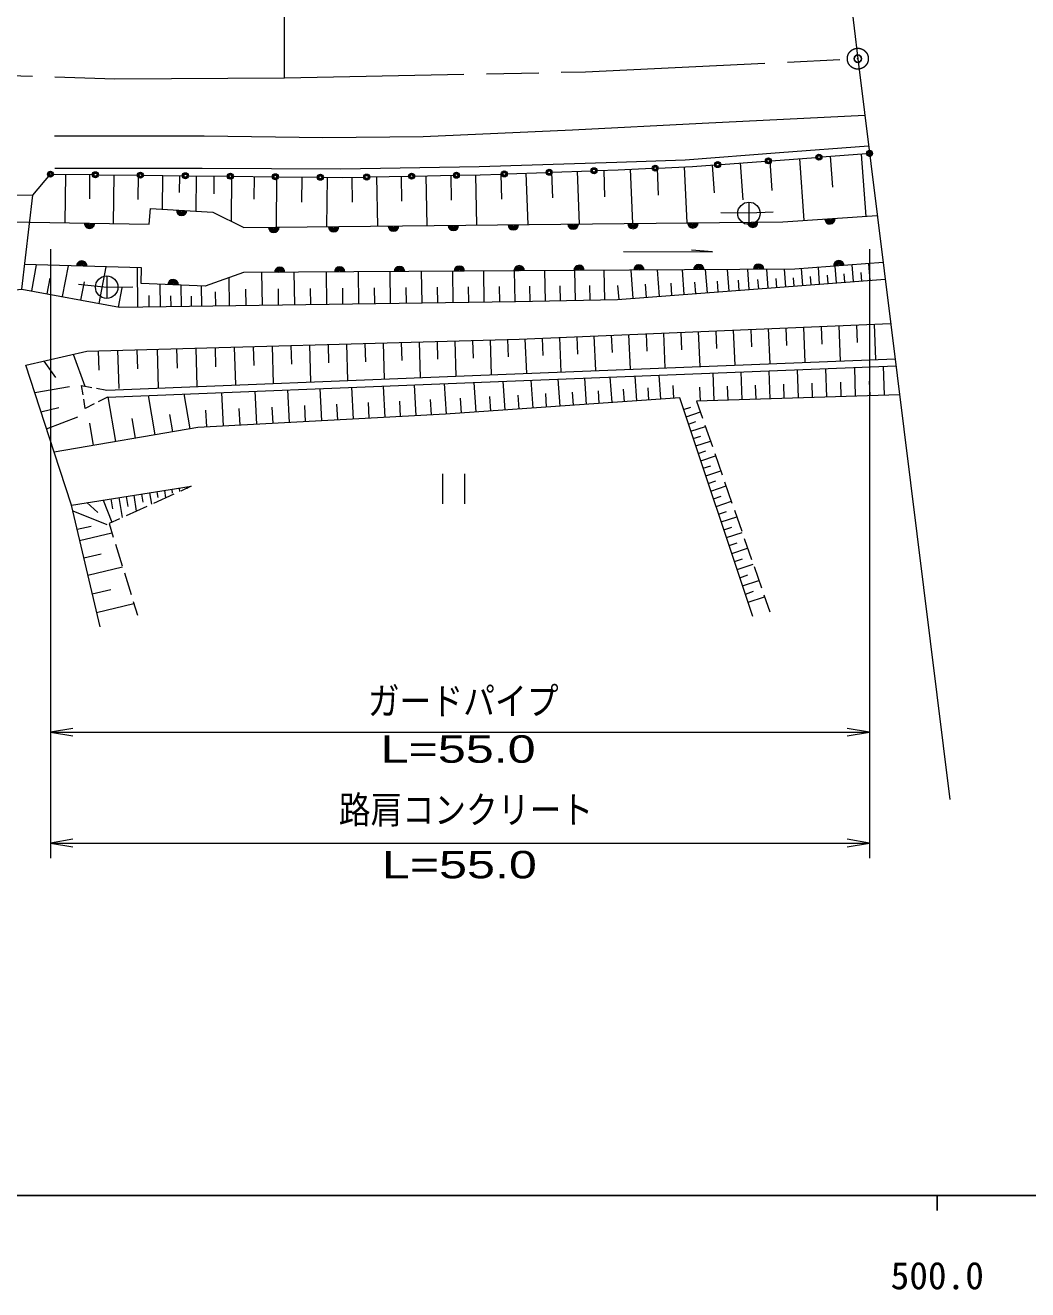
# Model space of a CAD drawing. Units: millimetres, scale not verified. Extents: x 40000 to 680000, y 20000 to 380000.
# Drawn here: x 507065 to 574045, y 198715 to 283203 of the extents above; entities that cross this region are included whole.
import ezdxf
from ezdxf.enums import TextEntityAlignment as Align

# ---------------------------------------------------------------- set-up
doc = ezdxf.new("R2010")
doc.units = ezdxf.units.MM
doc.header["$LTSCALE"] = 1000
doc.header["$PDMODE"] = 32
doc.header["$PDSIZE"] = 500
doc.linetypes.add('CHAIN', pattern=[18.5, 12, -1.5, 3.5, -1.5])
for name, color, linetype, lineweight in [('M-BMK', 2, 'CHAIN', 13), ('M-BMK-OTRS', 5, 'Continuous', 13), ('M-STR-HTXT', 7, 'Continuous', 13), ('M-STR-STRC', 7, 'Continuous', 13), ('M-TTL-BAND', 7, 'Continuous', 25), ('M-WORK', 1, 'Continuous', 13)]:
    doc.layers.add(name, color=color, linetype=linetype, lineweight=lineweight)
doc.layers.add('M-OTRS', color=6, linetype='Continuous')
doc.styles.add('ＭＳ ゴシック', font='')
doc.styles.add('ＭＳ Ｐゴシック', font='')
doc.styles.get('ＭＳ ゴシック').set_extended_font_data('MS Gothic')
doc.styles.get('ＭＳ Ｐゴシック').set_extended_font_data('MS PGothic')

# ---------------------------------------------------------------- blocks, each defined once
blk = doc.blocks.new('open_arrow')
at = {"color": 0, "linetype": 'Continuous', "lineweight": -2}
blk.add_lwpolyline([(7.5, 1.25), (0, 0), (7.5, -1.25)], dxfattribs=at)

msp = doc.modelspace()

# ---------------------------------------------------------------- linework, layer by layer
at = {"layer": 'M-BMK'}
msp.add_lwpolyline([(463116, 282169), (490550, 280363), (513052, 279617), (524378, 279700), (544504, 280099), (562693, 280972)], dxfattribs=at)
msp.add_circle((562693, 280972), 700, dxfattribs=at)
at = {"layer": 'M-BMK-OTRS'}
for p, q in [((557561, 324078), (562693, 280972)), ((562693, 280972), (568831, 231465))]:
    msp.add_line(p, q, dxfattribs=at)
at = {"layer": 'M-OTRS'}
msp.add_point((562693, 280972), dxfattribs=at)
at = {"layer": 'M-STR-HTXT'}
for p, q in [((524378, 279700), (524495, 321622)), ((508745, 268254), (508745, 227559)), ((563478, 268254), (563478, 227559)), ((508745, 235966), (563478, 235966)), ((508745, 228559), (563478, 228559))]:
    msp.add_line(p, q, dxfattribs=at)
at = {"layer": 'M-STR-STRC'}
for p, q in [((560295, 274407), (563279, 274628)), ((549356, 273665), (551641, 273767)), ((551641, 273767), (553132, 273877)), ((553531, 273907), (556514, 274127)), ((556913, 274157), (559896, 274378)), ((508945, 273252), (511551, 273222)), ((511951, 273218), (514558, 273188)), ((514957, 273183), (517564, 273153)), ((517964, 273149), (520570, 273119)), ((520970, 273114), (523576, 273085)), ((523976, 273080), (526582, 273050)), ((526982, 273046), (528285, 273031)), ((528285, 273031), (529678, 273059)), ((530078, 273067), (532677, 273119)), ((533077, 273127), (535676, 273179)), ((536076, 273187), (537469, 273215)), ((537469, 273215), (538872, 273265)), ((539272, 273280), (541870, 273373)), ((542270, 273388), (544869, 273481)), ((545268, 273496), (546672, 273546)), ((546672, 273546), (548956, 273648))]:
    msp.add_line(p, q, dxfattribs=at)
for centre, radius in [((560096, 274392), 200), ((563478, 274643), 200), ((563478, 274643), 160), ((563478, 274643), 120), ((563478, 274643), 100), ((549156, 273656), 200), ((549156, 273656), 160), ((549156, 273656), 120), ((549156, 273656), 100), ((553332, 273892), 200), ((553332, 273892), 160), ((553332, 273892), 120), ((553332, 273892), 100), ((556714, 274142), 200), ((556714, 274142), 160), ((556714, 274142), 120), ((556714, 274142), 100), ((560096, 274392), 160), ((560096, 274392), 120), ((560096, 274392), 100), ((508745, 273254), 200), ((508745, 273254), 160), ((508745, 273254), 120), ((508745, 273254), 100), ((511751, 273220), 200), ((511751, 273220), 160), ((511751, 273220), 120), ((511751, 273220), 100), ((514758, 273186), 200), ((514758, 273186), 160), ((514758, 273186), 120), ((514758, 273186), 100), ((517764, 273151), 200), ((517764, 273151), 160), ((517764, 273151), 120), ((517764, 273151), 100), ((520770, 273117), 200), ((520770, 273117), 160), ((520770, 273117), 120), ((520770, 273117), 100), ((523776, 273082), 200), ((523776, 273082), 160), ((523776, 273082), 120), ((523776, 273082), 100), ((526782, 273048), 200), ((526782, 273048), 160), ((526782, 273048), 120), ((526782, 273048), 100), ((529878, 273063), 200), ((529878, 273063), 160), ((529878, 273063), 120), ((529878, 273063), 100), ((532877, 273123), 200), ((532877, 273123), 160), ((532877, 273123), 120), ((532877, 273123), 100), ((535876, 273183), 200), ((535876, 273183), 160), ((535876, 273183), 120), ((535876, 273183), 100), ((539072, 273272), 200), ((539072, 273272), 160), ((539072, 273272), 120), ((539072, 273272), 100), ((542070, 273380), 200), ((542070, 273380), 160), ((542070, 273380), 120), ((542070, 273380), 100), ((545068, 273488), 200), ((545068, 273488), 160), ((545068, 273488), 120), ((545068, 273488), 100)]:
    msp.add_circle(centre, radius, dxfattribs=at)
at = {"layer": 'M-TTL-BAND'}
for p, q in [((40000, 205000), (579000, 205000)), ((568000, 205000), (568000, 204000))]:
    msp.add_line(p, q, dxfattribs=at)
at = {"layer": 'M-WORK'}
for p, q in [((562921, 274601), (563229, 270434)), ((551092, 273743), (551259, 270001)), ((552961, 273865), (553099, 271997)), ((554828, 274003), (555011, 271531)), ((556808, 274149), (556955, 272169)), ((558788, 274296), (559094, 270163)), ((560855, 274449), (561008, 272382)), ((507579, 271848), (508745, 273254)), ((509745, 273243), (509708, 270004)), ((511365, 273224), (511346, 271605)), ((512984, 273206), (512947, 269954)), ((514610, 273187), (514592, 271561)), ((516236, 273169), (516210, 270919)), ((517361, 273156), (517348, 272031)), ((518486, 273143), (518459, 270783)), ((519666, 273129), (519652, 271949)), ((520846, 273116), (520811, 270106)), ((522351, 273099), (522333, 271594)), ((523855, 273081), (523817, 269706)), ((525543, 273062), (525524, 271374)), ((527231, 273043), (527193, 269742)), ((528881, 273043), (528914, 271393)), ((530531, 273076), (530597, 269779)), ((532179, 273109), (532212, 271460)), ((533827, 273142), (533894, 269814)), ((535491, 273175), (535524, 271511)), ((537155, 273208), (537222, 269850)), ((538833, 273264), (538894, 271585)), ((540512, 273324), (540635, 269887)), ((542230, 273386), (542292, 271667)), ((543949, 273448), (544076, 269924)), ((545711, 273511), (545775, 271749)), ((547473, 273582), (547634, 269962)), ((549283, 273662), (549363, 271852)), ((555421, 271388), (555421, 269888)), ((505918, 270065), (507361, 270040)), ((507361, 270040), (515347, 269917)), ((514836, 266987), (507023, 267225)), ((507498, 265456), (507823, 267201)), ((509562, 265071), (509947, 267136)), ((512005, 264616), (512460, 267059)), ((514596, 264381), (514559, 266995)), ((560142, 265900), (560056, 267031)), ((561271, 265986), (561185, 267115)), ((562398, 266072), (562312, 267199)), ((563524, 266157), (563438, 267283)), ((508530, 265264), (508722, 266296)), ((512503, 266455), (512503, 264955)), ((520721, 264467), (520695, 266337)), ((522905, 264498), (522874, 266682)), ((525072, 264529), (525041, 266696)), ((527223, 264559), (527193, 266710)), ((529357, 264589), (529327, 266724)), ((531476, 264619), (531446, 266737)), ((533579, 264648), (533549, 266751)), ((535665, 264678), (535636, 266764)), ((537736, 264707), (537707, 266778)), ((539792, 264736), (539763, 266791)), ((541819, 264777), (541778, 266804)), ((543820, 264817), (543779, 266817)), ((545793, 264857), (545753, 266830)), ((547683, 264954), (547540, 266842)), ((549449, 265088), (549315, 266853)), ((551100, 265213), (550974, 266864)), ((552644, 265330), (552526, 266874)), ((554087, 265440), (553978, 266884)), ((554762, 265491), (554711, 266166)), ((555437, 265543), (555334, 266892)), ((556068, 265591), (556020, 266222)), ((556699, 265639), (556603, 266901)), ((557289, 265683), (557244, 266273)), ((557879, 265728), (557790, 266908)), ((558445, 265771), (558402, 266337)), ((559011, 265814), (558925, 266946)), ((559577, 265857), (559534, 266422)), ((560706, 265943), (560663, 266507)), ((561834, 266029), (561791, 266592)), ((562961, 266114), (562918, 266677)), ((510784, 264844), (511011, 266065)), ((513290, 264377), (513530, 265662)), ((516093, 264402), (516072, 265899)), ((517510, 264422), (517490, 265839)), ((518852, 264441), (518833, 265783)), ((519787, 264454), (519773, 265389)), ((521813, 264483), (521798, 265574)), ((523988, 264513), (523973, 265597)), ((526147, 264544), (526132, 265619)), ((528290, 264574), (528275, 265641)), ((530417, 264604), (530402, 265663)), ((532527, 264634), (532512, 265685)), ((534622, 264663), (534607, 265706)), ((536701, 264692), (536686, 265728)), ((538764, 264721), (538750, 265749)), ((540806, 264756), (540785, 265770)), ((542820, 264797), (542799, 265797)), ((544806, 264837), (544786, 265824)), ((546739, 264882), (546667, 265826)), ((548566, 265021), (548499, 265903)), ((550274, 265150), (550212, 265976)), ((551872, 265272), (551813, 266044)), ((553365, 265385), (553311, 266107)), ((515345, 264392), (515334, 265140)), ((516802, 264412), (516792, 265121)), ((518181, 264431), (518172, 265102)), ((553200, 262786), (553250, 261617)), ((554369, 262835), (554468, 260492)), ((555541, 262885), (555590, 261713)), ((556712, 262934), (556812, 260584)), ((557888, 262984), (557937, 261809)), ((559063, 263034), (559163, 260676)), ((560242, 263083), (560291, 261905)), ((561420, 263133), (561520, 260769)), ((562603, 263183), (562653, 262001)), ((563785, 263233), (563885, 260862)), ((529757, 261945), (529791, 260724)), ((530978, 261979), (531045, 259567)), ((532184, 262012), (532217, 260806)), ((533390, 262046), (533456, 259663)), ((534581, 262079), (534614, 260887)), ((535772, 262112), (535837, 259758)), ((536949, 262144), (536982, 260968)), ((538126, 262177), (538190, 259851)), ((539288, 262209), (539320, 261046)), ((540451, 262247), (540548, 259944)), ((541602, 262295), (541651, 261144)), ((542753, 262344), (542851, 260035)), ((543908, 262393), (543957, 261238)), ((545063, 262442), (545161, 260126)), ((546221, 262491), (546270, 261333)), ((547379, 262540), (547477, 260217)), ((548541, 262589), (548590, 261427)), ((549702, 262638), (549801, 260308)), ((550867, 262687), (550916, 261522)), ((552032, 262736), (552131, 260400)), ((510273, 261222), (511042, 259094)), ((511936, 261451), (511972, 260155)), ((513234, 261487), (513305, 258924)), ((514516, 261523), (514552, 260242)), ((515869, 261560), (515941, 258964)), ((517167, 261596), (517203, 260298)), ((518465, 261632), (518536, 259067)), ((519747, 261667), (519783, 260385)), ((521029, 261703), (521100, 259170)), ((522296, 261738), (522331, 260472)), ((523563, 261773), (523632, 259271)), ((524814, 261808), (524848, 260557)), ((526065, 261843), (526133, 259371)), ((527301, 261877), (527335, 260641)), ((528537, 261911), (528604, 259469)), ((508300, 260766), (509087, 259668)), ((560626, 258363), (560566, 260267)), ((562545, 258424), (562484, 260342)), ((564478, 258485), (564416, 260418)), ((539125, 257494), (538990, 259419)), ((540992, 257624), (540862, 259492)), ((542806, 257751), (542679, 259564)), ((544565, 257873), (544443, 259633)), ((546274, 257992), (546155, 259700)), ((547931, 258108), (547816, 259766)), ((549541, 258220), (549429, 259829)), ((553095, 258123), (553036, 259971)), ((554956, 258182), (554897, 260044)), ((556832, 258242), (556772, 260118)), ((558722, 258302), (558662, 260192)), ((563511, 258455), (563481, 259421)), ((507696, 258667), (510010, 259078)), ((510925, 258514), (510826, 259133)), ((510826, 259133), (511521, 259007)), ((511816, 258953), (512511, 258827)), ((518080, 256243), (517679, 258569)), ((520318, 256425), (520198, 258669)), ((522533, 256543), (522414, 258758)), ((524718, 256660), (524602, 258845)), ((526875, 256775), (526760, 258931)), ((529003, 256889), (528889, 259016)), ((531102, 257001), (530990, 259100)), ((533174, 257111), (533063, 259183)), ((535217, 257222), (535075, 259263)), ((537200, 257360), (537062, 259343)), ((541899, 257687), (541836, 258594)), ((543685, 257812), (543624, 258692)), ((545419, 257933), (545360, 258787)), ((547103, 258050), (547045, 258879)), ((548736, 258164), (548680, 258968)), ((550404, 258280), (550344, 259143)), ((552171, 258094), (552142, 259018)), ((554026, 258153), (553996, 259084)), ((555894, 258212), (555864, 259150)), ((557777, 258272), (557747, 259217)), ((559674, 258332), (559644, 259285)), ((561585, 258393), (561555, 259353)), ((511071, 257599), (510972, 258218)), ((511677, 257912), (511071, 257599)), ((512548, 258364), (511943, 258050)), ((513122, 255389), (512609, 258366)), ((515754, 255842), (515300, 258474)), ((523626, 256601), (523567, 257694)), ((525797, 256717), (525739, 257796)), ((527939, 256832), (527882, 257896)), ((530052, 256945), (529996, 257994)), ((532138, 257056), (532083, 258092)), ((534196, 257166), (534141, 258188)), ((536209, 257291), (536140, 258282)), ((538162, 257427), (538095, 258389)), ((540059, 257559), (539993, 258493)), ((565477, 258517), (551923, 258086)), ((551923, 258086), (552317, 256951)), ((508114, 257373), (509302, 257664)), ((508479, 256240), (510571, 257044)), ((514438, 255615), (514211, 256931)), ((516917, 256043), (516717, 257206)), ((519195, 256365), (519135, 257487)), ((521425, 256484), (521366, 257591)), ((551052, 257526), (551532, 257687)), ((551213, 257047), (552173, 257368)), ((511633, 255132), (511377, 256621)), ((551375, 256561), (551861, 256724)), ((551538, 256076), (552508, 256401)), ((552481, 256478), (552973, 255061)), ((551702, 255586), (552193, 255750)), ((551866, 255095), (552847, 255423)), ((552032, 254599), (552528, 254765)), ((552198, 254102), (553191, 254435)), ((553137, 254589), (553629, 253172)), ((552366, 253601), (552868, 253769)), ((534934, 253229), (534934, 251229)), ((536434, 251229), (536434, 253229)), ((552534, 253099), (553538, 253435)), ((552704, 252591), (553211, 252761)), ((553793, 252699), (554285, 251282)), ((510144, 251142), (518153, 252399)), ((514310, 251796), (514476, 250736)), ((514840, 251879), (514923, 251349)), ((515369, 251962), (515490, 251195)), ((517000, 251878), (515633, 251260)), ((515863, 252039), (515923, 251656)), ((516357, 252117), (516435, 251622)), ((516851, 252195), (516890, 251947)), ((517345, 252272), (517380, 252049)), ((518153, 252399), (517456, 252084)), ((517839, 252350), (517856, 252238)), ((552873, 252084), (553888, 252424)), ((511188, 251305), (511907, 250654)), ((512263, 251474), (512849, 250000)), ((512792, 251557), (512898, 250885)), ((513322, 251640), (513531, 250309)), ((515178, 251054), (513811, 250435)), ((513816, 251718), (513920, 251054)), ((553045, 251571), (553558, 251742)), ((553217, 251057), (554243, 251401)), ((510234, 250760), (512518, 249850)), ((513355, 250229), (512659, 249914)), ((553391, 250538), (553910, 250712)), ((553564, 250019), (554602, 250367)), ((554448, 250810), (554940, 249393)), ((510523, 249527), (511471, 249738)), ((510698, 248783), (512853, 249290)), ((512659, 249914), (512943, 248998)), ((553740, 249495), (554265, 249670)), ((553915, 248970), (554965, 249321)), ((513092, 248521), (513537, 247089)), ((554093, 248439), (554624, 248617)), ((555104, 248920), (555596, 247503)), ((510971, 247624), (512130, 247897)), ((554271, 247908), (555332, 248263)), ((554450, 247371), (554987, 247551)), ((511243, 246465), (513561, 247010)), ((554630, 246835), (555703, 247194)), ((555760, 247031), (556252, 245614)), ((513685, 246611), (514130, 245179)), ((554812, 246292), (555354, 246473)), ((554993, 245749), (556079, 246112)), ((511536, 245218), (512783, 245511)), ((555177, 245200), (555726, 245384)), ((555361, 244651), (556459, 245018)), ((556416, 245142), (556810, 244006)), ((511829, 243971), (514324, 244557)), ((514279, 244701), (514564, 243785))]:
    msp.add_line(p, q, dxfattribs=at)
for points in [[(333112, 280828), (363184, 277959), (376829, 276634), (381991, 274218), (402476, 270905), (414741, 269097), (439440, 267477), (463021, 265880), (478799, 265080), (490047, 264523), (493532, 261799), (498320, 262977), (499397, 264854), (506825, 265581), (513362, 264364), (539821, 264736), (546640, 264874), (564521, 266233)], [(563164, 277172), (552295, 276642), (543626, 276200), (533660, 275758), (526951, 275675), (519028, 275786), (509022, 275795)], [(509039, 273655), (518876, 273646), (528138, 273605), (537387, 273771), (546580, 274047), (551163, 274212), (557457, 274709), (563415, 275154)], [(506825, 265581), (507579, 271848), (497556, 271780)], [(515347, 269917), (515441, 270965), (519589, 270715), (521662, 269683), (557679, 270070), (563994, 270485)], [(557046, 270713), (555421, 270638), (553545, 270680)], [(547036, 268088), (552975, 268063), (551584, 268186)], [(564382, 267353), (558478, 266913), (521655, 266674), (519086, 265772), (514803, 265952), (514836, 266987)], [(510625, 265898), (512503, 265705), (514257, 265724)], [(512058, 242997), (510144, 251142), (508985, 254675), (507107, 260491), (511175, 261430), (540066, 262231), (564887, 263280)], [(512511, 258827), (536944, 259802), (565180, 260913)], [(512548, 258364), (536981, 259339), (565238, 260451)], [(555678, 243703), (550791, 258307), (535138, 257216), (518601, 256333), (508985, 254675)]]:
    msp.add_lwpolyline(points, dxfattribs=at)
for centre in [(555421, 270638), (512503, 265705)]:
    msp.add_circle(centre, 750, dxfattribs=at)
for centre, radius, start, end in [((517515, 270840), 350, 176.54431, 356.54431), ((517515, 270840), 280, 176.54431, 356.54431), ((517515, 270840), 210, 176.54431, 356.54431), ((517515, 270840), 140, 176.54431, 356.54431), ((517515, 270840), 100, 176.54431, 356.54431), ((511361, 269978), 350, 179.11935, 359.11935), ((511361, 269978), 280, 179.11935, 359.11935), ((511361, 269978), 210, 179.11935, 359.11935), ((511361, 269978), 140, 179.11935, 359.11935), ((511361, 269978), 100, 179.11935, 359.11935), ((523672, 269705), 350, 180.61589, 0.61589), ((523672, 269705), 280, 180.61589, 0.61589), ((523672, 269705), 210, 180.61589, 0.61589), ((523672, 269705), 140, 180.61589, 0.61589), ((523672, 269705), 100, 180.61589, 0.61589), ((527671, 269748), 350, 180.61589, 0.61589), ((527671, 269748), 280, 180.61589, 0.61589), ((527671, 269748), 210, 180.61589, 0.61589), ((527671, 269748), 140, 180.61589, 0.61589), ((527671, 269748), 100, 180.61589, 0.61589), ((531671, 269791), 350, 180.61589, 0.61589), ((531671, 269791), 280, 180.61589, 0.61589), ((531671, 269791), 210, 180.61589, 0.61589), ((531671, 269791), 140, 180.61589, 0.61589), ((531671, 269791), 100, 180.61589, 0.61589), ((535671, 269834), 350, 180.61589, 0.61589), ((535671, 269834), 280, 180.61589, 0.61589), ((535671, 269834), 210, 180.61589, 0.61589), ((535671, 269834), 140, 180.61589, 0.61589), ((535671, 269834), 100, 180.61589, 0.61589), ((539671, 269877), 350, 180.61589, 0.61589), ((539671, 269877), 280, 180.61589, 0.61589), ((539671, 269877), 210, 180.61589, 0.61589), ((539671, 269877), 140, 180.61589, 0.61589), ((539671, 269877), 100, 180.61589, 0.61589), ((543670, 269920), 350, 180.61589, 0.61589), ((543670, 269920), 280, 180.61589, 0.61589), ((543670, 269920), 210, 180.61589, 0.61589), ((543670, 269920), 140, 180.61589, 0.61589), ((543670, 269920), 100, 180.61589, 0.61589), ((547670, 269963), 350, 180.61589, 0.61589), ((547670, 269963), 280, 180.61589, 0.61589), ((547670, 269963), 210, 180.61589, 0.61589), ((547670, 269963), 140, 180.61589, 0.61589), ((547670, 269963), 100, 180.61589, 0.61589), ((551670, 270006), 350, 180.61589, 0.61589), ((551670, 270006), 280, 180.61589, 0.61589), ((551670, 270006), 210, 180.61589, 0.61589), ((551670, 270006), 140, 180.61589, 0.61589), ((551670, 270006), 100, 180.61589, 0.61589), ((555670, 270049), 350, 180.61589, 0.61589), ((555670, 270049), 280, 180.61589, 0.61589), ((555670, 270049), 210, 180.61589, 0.61589), ((555670, 270049), 140, 180.61589, 0.61589), ((555670, 270049), 100, 180.61589, 0.61589), ((560836, 270277), 350, 183.75481, 3.75481), ((560836, 270277), 280, 183.75481, 3.75481), ((560836, 270277), 210, 183.75481, 3.75481), ((560836, 270277), 140, 183.75481, 3.75481), ((560836, 270277), 100, 183.75481, 3.75481), ((510838, 267109), 350, 358.25153, 178.25153), ((510838, 267109), 280, 358.25153, 178.25153), ((510838, 267109), 210, 358.25153, 178.25153), ((510838, 267109), 140, 358.25153, 178.25153), ((510838, 267109), 100, 358.25153, 178.25153), ((524067, 266689), 350, 0.37221, 180.37221), ((528067, 266715), 350, 0.37221, 180.37221), ((528067, 266715), 280, 0.37221, 180.37221), ((532067, 266741), 350, 0.37221, 180.37221), ((532067, 266741), 280, 0.37221, 180.37221), ((536067, 266767), 350, 0.37221, 180.37221), ((536067, 266767), 280, 0.37221, 180.37221), ((540067, 266793), 350, 0.37221, 180.37221), ((540067, 266793), 280, 0.37221, 180.37221), ((540067, 266793), 210, 0.37221, 180.37221), ((544067, 266819), 350, 0.37221, 180.37221), ((544067, 266819), 280, 0.37221, 180.37221), ((544067, 266819), 210, 0.37221, 180.37221), ((548067, 266845), 350, 0.37221, 180.37221), ((548067, 266845), 280, 0.37221, 180.37221), ((548067, 266845), 210, 0.37221, 180.37221), ((548067, 266845), 140, 0.37221, 180.37221), ((552067, 266871), 350, 0.37221, 180.37221), ((552067, 266871), 280, 0.37221, 180.37221), ((552067, 266871), 210, 0.37221, 180.37221), ((552067, 266871), 140, 0.37221, 180.37221), ((556067, 266897), 350, 0.37221, 180.37221), ((556067, 266897), 280, 0.37221, 180.37221), ((556067, 266897), 210, 0.37221, 180.37221), ((556067, 266897), 140, 0.37221, 180.37221), ((556067, 266897), 100, 0.37221, 180.37221), ((561430, 267133), 350, 4.26441, 184.26441), ((561430, 267133), 280, 4.26441, 184.26441), ((561430, 267133), 210, 4.26441, 184.26441), ((561430, 267133), 140, 4.26441, 184.26441), ((561430, 267133), 100, 4.26441, 184.26441), ((516944, 265862), 350, 357.58897, 177.58897), ((516944, 265862), 280, 357.58897, 177.58897), ((524067, 266689), 280, 0.37221, 180.37221), ((524067, 266689), 210, 0.37221, 180.37221), ((524067, 266689), 140, 0.37221, 180.37221), ((524067, 266689), 100, 0.37221, 180.37221), ((528067, 266715), 210, 0.37221, 180.37221), ((528067, 266715), 140, 0.37221, 180.37221), ((528067, 266715), 100, 0.37221, 180.37221), ((532067, 266741), 210, 0.37221, 180.37221), ((532067, 266741), 140, 0.37221, 180.37221), ((532067, 266741), 100, 0.37221, 180.37221), ((536067, 266767), 210, 0.37221, 180.37221), ((536067, 266767), 140, 0.37221, 180.37221), ((536067, 266767), 100, 0.37221, 180.37221), ((540067, 266793), 140, 0.37221, 180.37221), ((540067, 266793), 100, 0.37221, 180.37221), ((544067, 266819), 140, 0.37221, 180.37221), ((544067, 266819), 100, 0.37221, 180.37221), ((548067, 266845), 100, 0.37221, 180.37221), ((552067, 266871), 100, 0.37221, 180.37221), ((516944, 265862), 210, 357.58897, 177.58897), ((516944, 265862), 140, 357.58897, 177.58897), ((516944, 265862), 100, 357.58897, 177.58897)]:
    msp.add_arc(centre, radius, start, end, dxfattribs=at)

# ---------------------------------------------------------------- block references
at = {"layer": 'M-STR-HTXT', "xscale": 200, "yscale": 200}
for p in [(508745, 235966), (508745, 228559)]:
    msp.add_blockref('open_arrow', p, dxfattribs=at)
at = {"layer": 'M-STR-HTXT', "xscale": 200, "yscale": 200, "rotation": 180}
for p in [(563478, 235966), (563478, 228559)]:
    msp.add_blockref('open_arrow', p, dxfattribs=at)

# ---------------------------------------------------------------- texts
at = {"layer": 'M-STR-HTXT', "style": 'ＭＳ Ｐゴシック'}
for s, width, p in [('ガードパイプ', 0.85, (536324, 236587)), ('L=55.0', 1.4, (535984, 233376)), ('路肩コンクリート', 0.85, (536511, 229320)), ('L=55.0', 1.4, (536067, 225653))]:
    msp.add_text(s, height=1833, dxfattribs=dict(at, width=width)).set_placement(p, align=Align.BOTTOM_CENTER)
at = {"layer": 'M-TTL-BAND', "style": 'ＭＳ ゴシック'}
msp.add_text('500.0', height=1833, dxfattribs=at).set_placement((568000, 198195), align=Align.BOTTOM_CENTER)

doc.saveas('drawing.dxf')
